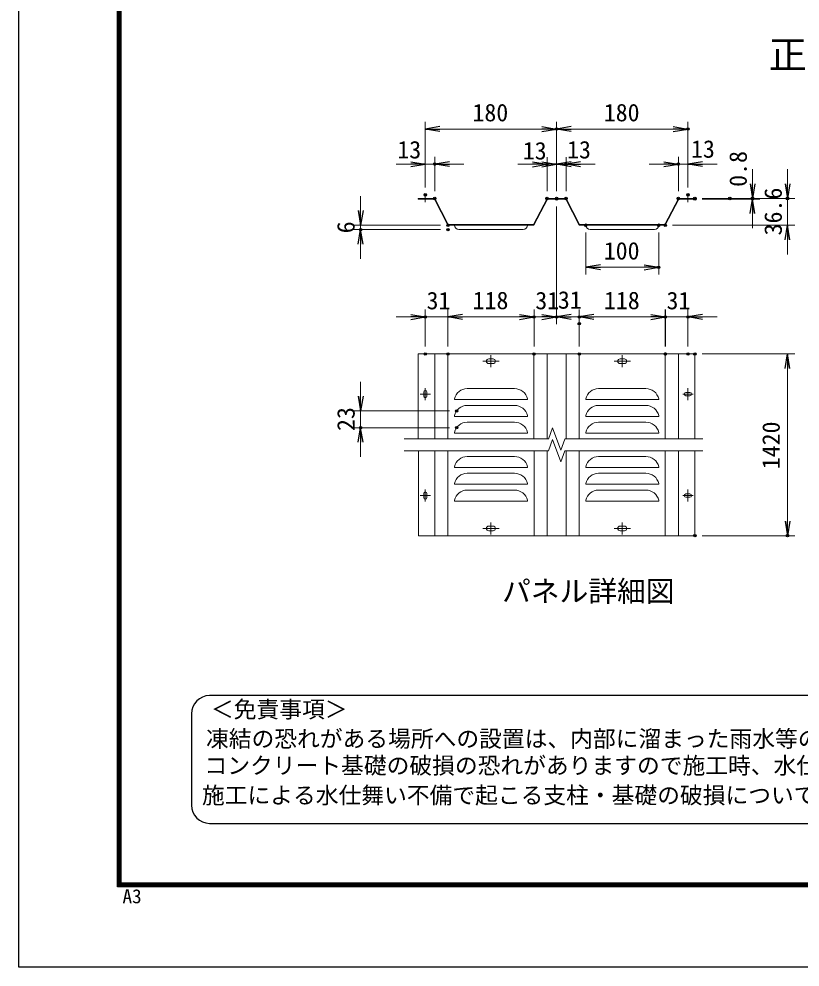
# Model space of a CAD drawing. Units: millimetres, scale not verified, with parts at other scales. Extents: x -6300 to 6300, y -4455 to 4455.
# Drawn here: x -6300 to -3088, y -4455 to -558 of the extents above; entities that cross this region are included whole.
import ezdxf
from ezdxf.enums import TextEntityAlignment as Align

# ---------------------------------------------------------------- set-up
doc = ezdxf.new("R2010")
doc.units = ezdxf.units.MM
doc.header["$LTSCALE"] = 20
doc.header["$PDMODE"] = 32
doc.header["$PDSIZE"] = 10
doc.linetypes.add('USER1', pattern=[50.8, 31.75, -6.35, 6.35, -6.35])
for name, color, linetype, lineweight in [('0-2_D-BMK', 2, 'USER1', 13), ('0-5_D-STR-DIM', 7, 'Continuous', 13), ('0-7_D-TTL-TXT', 7, 'Continuous', 25), ('0-8_0', 7, 'Continuous', 25), ('0-A_D-TTL', 7, 'Continuous', 25)]:
    doc.layers.add(name, color=color, linetype=linetype, lineweight=lineweight)
doc.layers.add('0-9_Defpoints', color=8, linetype='Continuous')
doc.styles.add('ＭＳ ゴシック', font='')
doc.styles.get('ＭＳ ゴシック').set_extended_font_data('MS Gothic')

# ---------------------------------------------------------------- blocks, each defined once
blk = doc.blocks.new('_Open')
at = {"layer": '0-8_0'}
blk.add_line((-20, 3.333), (0, 0), dxfattribs=at)
blk.add_lwpolyline([(-20, -3.333), (0, 0), (-20, 0)], dxfattribs=at)

msp = doc.modelspace()

# ---------------------------------------------------------------- linework, layer by layer
at = {"layer": '0-2_D-BMK'}
for p, q in [((-4629.16, -1281.11), (-4629.16, -1311.11)), ((-3549.16, -1281.11), (-3549.16, -1311.11)), ((-4359.16, -1940.4), (-4359.16, -1989.9)), ((-3819.16, -1940.4), (-3819.16, -1989.9)), ((-4392.76, -1965.15), (-4325.56, -1965.15)), ((-3785.56, -1965.15), (-3852.76, -1965.15)), ((-4607.71, -2100.15), (-4650.61, -2100.15)), ((-4629.16, -2075.4), (-4629.16, -2124.9)), ((-3527.71, -2100.15), (-3570.61, -2100.15)), ((-3549.16, -2075.4), (-3549.16, -2124.9)), ((-4629.16, -2492.4), (-4629.16, -2541.9)), ((-3549.16, -2492.4), (-3549.16, -2541.9)), ((-4607.71, -2517.15), (-4650.61, -2517.15)), ((-3527.71, -2517.15), (-3570.61, -2517.15)), ((-4359.16, -2676.9), (-4359.16, -2627.4)), ((-3819.16, -2676.9), (-3819.16, -2627.4)), ((-4392.76, -2652.15), (-4325.56, -2652.15)), ((-3785.56, -2652.15), (-3852.76, -2652.15))]:
    msp.add_line(p, q, dxfattribs=at)
at = {"layer": '0-5_D-STR-DIM'}
for p, q in [((-4629.16, -1251.11), (-4629.16, -980.78)), ((-4569.16, -1010.78), (-4149.16, -1010.78)), ((-4089.16, -1266.11), (-4089.16, -980.78)), ((-4089.16, -1266.11), (-4089.16, -980.78)), ((-4029.16, -1010.78), (-3609.16, -1010.78)), ((-3549.16, -1251.11), (-3549.16, -980.78)), ((-4629.16, -1251.11), (-4629.16, -1124.87)), ((-4590.16, -1266.11), (-4590.16, -1124.87)), ((-4128.16, -1266.11), (-4128.16, -1125.63)), ((-4089.16, -1266.11), (-4089.16, -1125.63)), ((-4089.16, -1266.11), (-4089.16, -1125.63)), ((-4050.16, -1266.11), (-4050.16, -1125.63)), ((-3588.16, -1266.11), (-3588.16, -1124.87)), ((-3549.16, -1251.11), (-3549.16, -1124.87)), ((-4689.16, -1154.87), (-4749.16, -1154.87)), ((-4629.16, -1154.87), (-4590.16, -1154.87)), ((-4530.16, -1154.87), (-4470.16, -1154.87)), ((-4188.16, -1155.63), (-4248.16, -1155.63)), ((-4149.16, -1155.63), (-4209.16, -1155.63)), ((-4089.16, -1155.63), (-4128.16, -1155.63)), ((-4089.16, -1155.63), (-4050.16, -1155.63)), ((-4029.16, -1155.63), (-3969.16, -1155.63)), ((-3990.16, -1155.63), (-3930.16, -1155.63)), ((-3648.16, -1154.87), (-3708.16, -1154.87)), ((-3549.16, -1154.87), (-3588.16, -1154.87)), ((-3489.16, -1154.87), (-3429.16, -1154.87)), ((-3283.47, -1236.11), (-3283.47, -1176.11)), ((-3139.47, -1236.11), (-3139.47, -1176.11)), ((-4894.86, -1345.91), (-4894.86, -1285.91)), ((-4590.16, -1296.11), (-4657.66, -1296.11)), ((-4657.66, -1298.51), (-4657.66, -1296.11)), ((-4591.65, -1298.51), (-4657.66, -1298.51)), ((-4591.65, -1298.51), (-4536.16, -1405.91)), ((-4590.16, -1296.11), (-4534.68, -1403.51)), ((-4128.16, -1296.11), (-4183.65, -1403.51)), ((-4126.68, -1298.51), (-4182.16, -1405.91)), ((-4050.16, -1296.11), (-4128.16, -1296.11)), ((-4051.65, -1298.51), (-4126.68, -1298.51)), ((-4051.65, -1298.51), (-3996.16, -1405.91)), ((-4050.16, -1296.11), (-3994.68, -1403.51)), ((-3588.16, -1296.11), (-3643.65, -1403.51)), ((-3586.68, -1298.51), (-3642.16, -1405.91)), ((-3520.66, -1296.11), (-3588.16, -1296.11)), ((-3588.16, -1296.11), (-3520.66, -1296.11)), ((-3520.66, -1298.51), (-3586.68, -1298.51)), ((-3490.66, -1296.11), (-3253.47, -1296.11)), ((-3490.66, -1298.51), (-3253.47, -1298.51)), ((-3346.66, -1296.11), (-3109.47, -1296.11)), ((-3283.47, -1298.51), (-3283.47, -1296.11)), ((-3139.47, -1405.91), (-3139.47, -1296.11)), ((-4089.16, -1328.51), (-4089.16, -1812.88)), ((-4089.16, -1328.51), (-4089.16, -1812.88)), ((-3283.47, -1358.51), (-3283.47, -1418.51)), ((-4565.97, -1405.91), (-4924.86, -1405.91)), ((-4565.97, -1423.91), (-4924.86, -1423.91)), ((-4894.86, -1405.91), (-4894.86, -1423.91)), ((-4182.16, -1405.91), (-4536.16, -1405.91)), ((-4183.65, -1403.51), (-4534.68, -1403.51)), ((-4491.16, -1423.91), (-4227.16, -1423.91)), ((-3642.16, -1405.91), (-3996.16, -1405.91)), ((-3643.65, -1403.51), (-3994.68, -1403.51)), ((-3969.16, -1435.94), (-3969.16, -1608.91)), ((-3951.16, -1423.91), (-3687.16, -1423.91)), ((-3669.16, -1435.94), (-3669.16, -1608.91)), ((-3612.16, -1405.91), (-3109.47, -1405.91)), ((-3139.47, -1465.91), (-3139.47, -1525.91)), ((-4894.86, -1483.91), (-4894.86, -1543.91)), ((-3909.16, -1578.91), (-3729.16, -1578.91)), ((-4629.16, -1905.15), (-4629.16, -1752.88)), ((-4536.11, -1905.15), (-4536.11, -1752.88)), ((-4536.11, -1905.15), (-4536.11, -1752.88)), ((-4181.97, -1905.15), (-4181.97, -1752.88)), ((-4181.97, -1905.15), (-4181.97, -1752.88)), ((-3996.11, -1780.24), (-3996.11, -1752.88)), ((-3995.97, -1905.15), (-3995.97, -1752.88)), ((-3642.22, -1905.15), (-3642.22, -1752.88)), ((-3641.83, -1905.15), (-3641.83, -1752.88)), ((-3549.16, -1905.15), (-3549.16, -1752.88)), ((-4689.16, -1782.88), (-4749.16, -1782.88)), ((-4536.11, -1782.88), (-4629.16, -1782.88)), ((-4476.11, -1782.88), (-4416.11, -1782.88)), ((-4476.11, -1782.88), (-4241.97, -1782.88)), ((-4241.97, -1782.88), (-4301.97, -1782.88)), ((-4149.16, -1782.88), (-4209.16, -1782.88)), ((-4181.97, -1782.88), (-4089.16, -1782.88)), ((-4089.16, -1782.88), (-3995.97, -1782.88)), ((-4029.16, -1782.88), (-3969.16, -1782.88)), ((-3936.11, -1782.88), (-3701.83, -1782.88)), ((-3935.97, -1782.88), (-3875.97, -1782.88)), ((-3702.22, -1782.88), (-3762.22, -1782.88)), ((-3642.22, -1782.88), (-3549.16, -1782.88)), ((-3489.16, -1782.88), (-3429.16, -1782.88)), ((-4657.66, -1935.15), (-4657.66, -2284.65)), ((-3520.66, -1935.15), (-4657.66, -1935.15)), ((-4590.16, -1935.15), (-4590.16, -2284.65)), ((-4535.97, -1935.15), (-4535.97, -2284.65)), ((-4182.16, -1935.15), (-4182.16, -2284.65)), ((-4128.16, -1935.15), (-4128.16, -2284.65)), ((-4050.16, -1935.15), (-4050.16, -2284.65)), ((-3996.16, -1935.15), (-3996.16, -2284.65)), ((-3642.16, -1935.15), (-3642.16, -2284.65)), ((-3588.16, -1935.15), (-3588.16, -2284.66)), ((-3520.66, -1935.15), (-3520.66, -2284.66)), ((-3490.47, -1935.15), (-3109.47, -1935.15)), ((-4368.01, -1955.4), (-4350.31, -1955.4)), ((-4368.01, -1974.9), (-4350.31, -1974.9)), ((-3810.31, -1955.4), (-3828.01, -1955.4)), ((-3810.31, -1974.9), (-3828.01, -1974.9)), ((-3139.47, -1995.15), (-3139.47, -2622.15)), ((-4894.86, -2109.15), (-4894.86, -2049.15)), ((-4635.61, -2108.7), (-4635.61, -2091.6)), ((-4622.71, -2108.7), (-4622.71, -2091.6)), ((-4261.82, -2077.65), (-4456.5, -2077.65)), ((-3721.82, -2077.65), (-3916.5, -2077.65)), ((-3557.71, -2093.7), (-3540.61, -2093.7)), ((-4509.16, -2119.65), (-4509.16, -2122.65)), ((-4509.16, -2122.65), (-4209.16, -2122.65)), ((-4209.16, -2119.65), (-4209.16, -2122.65)), ((-4209.16, -2119.69), (-4209.16, -2122.65)), ((-3969.16, -2119.65), (-3969.16, -2122.65)), ((-3969.16, -2119.69), (-3969.16, -2122.65)), ((-3669.16, -2122.65), (-3969.16, -2122.65)), ((-3669.16, -2119.65), (-3669.16, -2122.65)), ((-3557.71, -2106.6), (-3540.61, -2106.6)), ((-4530.17, -2169.15), (-4924.86, -2169.15)), ((-4894.86, -2169.15), (-4894.86, -2238.15)), ((-4261.82, -2146.65), (-4456.5, -2146.65)), ((-3721.82, -2146.65), (-3916.5, -2146.65)), ((-4509.16, -2188.65), (-4509.16, -2191.65)), ((-4509.16, -2191.65), (-4209.16, -2191.65)), ((-4456.5, -2215.65), (-4261.82, -2215.65)), ((-4208.97, -2188.65), (-4208.97, -2191.65)), ((-4208.97, -2188.69), (-4208.97, -2191.65)), ((-3969.16, -2188.65), (-3969.16, -2191.65)), ((-3969.16, -2188.69), (-3969.16, -2191.65)), ((-3669.16, -2191.65), (-3969.16, -2191.65)), ((-3721.82, -2215.65), (-3916.5, -2215.65)), ((-3669.16, -2188.65), (-3669.16, -2191.65)), ((-4530.17, -2238.15), (-4924.86, -2238.15)), ((-4509.16, -2257.65), (-4509.16, -2260.65)), ((-4208.97, -2257.65), (-4208.97, -2260.65)), ((-4208.97, -2257.69), (-4208.97, -2260.65)), ((-4122.06, -2284.8), (-4105.49, -2239.27)), ((-4072.34, -2330.33), (-4105.49, -2239.27)), ((-3969.16, -2257.65), (-3969.16, -2260.65)), ((-3969.16, -2257.69), (-3969.16, -2260.65)), ((-3669.16, -2257.65), (-3669.16, -2260.65)), ((-4894.86, -2298.15), (-4894.86, -2358.15)), ((-4716.4, -2284.65), (-4122.01, -2284.65)), ((-4509.16, -2260.65), (-4209.16, -2260.65)), ((-4122.06, -2332.8), (-4105.49, -2287.27)), ((-4072.34, -2378.33), (-4105.49, -2287.27)), ((-4055.77, -2284.8), (-4072.34, -2330.33)), ((-4055.71, -2284.65), (-3488.12, -2284.66)), ((-3669.16, -2260.65), (-3969.16, -2260.65)), ((-4716.4, -2332.65), (-4122.01, -2332.65)), ((-4657.47, -2332.65), (-4657.47, -2682.15)), ((-4589.97, -2332.65), (-4589.97, -2682.15)), ((-4535.97, -2332.65), (-4535.97, -2682.15)), ((-4181.97, -2332.65), (-4181.97, -2682.15)), ((-4127.97, -2332.65), (-4127.97, -2682.15)), ((-4055.77, -2332.8), (-4072.34, -2378.33)), ((-4055.71, -2332.65), (-3488.12, -2332.66)), ((-4049.97, -2332.65), (-4049.97, -2682.15)), ((-3995.97, -2332.65), (-3995.97, -2682.15)), ((-3641.97, -2332.65), (-3641.97, -2682.15)), ((-3587.97, -2332.65), (-3587.97, -2682.15)), ((-3520.47, -2332.65), (-3520.47, -2682.15)), ((-4261.82, -2356.65), (-4456.5, -2356.65)), ((-3721.82, -2356.65), (-3916.5, -2356.65)), ((-4509.16, -2398.65), (-4509.16, -2401.65)), ((-4509.16, -2401.65), (-4209.16, -2401.65)), ((-4209.16, -2398.65), (-4209.16, -2401.65)), ((-4209.16, -2398.69), (-4209.16, -2401.65)), ((-3969.16, -2398.65), (-3969.16, -2401.65)), ((-3969.16, -2398.69), (-3969.16, -2401.65)), ((-3669.16, -2401.65), (-3969.16, -2401.65)), ((-3669.16, -2398.65), (-3669.16, -2401.65)), ((-4261.82, -2425.65), (-4456.5, -2425.65)), ((-3721.82, -2425.65), (-3916.5, -2425.65)), ((-4509.16, -2467.65), (-4509.16, -2470.65)), ((-4509.16, -2470.65), (-4209.16, -2470.65)), ((-4209.16, -2467.65), (-4209.16, -2470.65)), ((-4209.16, -2467.69), (-4209.16, -2470.65)), ((-3969.16, -2467.65), (-3969.16, -2470.65)), ((-3969.16, -2467.69), (-3969.16, -2470.65)), ((-3669.16, -2470.65), (-3969.16, -2470.65)), ((-3669.16, -2467.65), (-3669.16, -2470.65)), ((-4635.61, -2508.6), (-4635.61, -2525.7)), ((-4622.71, -2508.6), (-4622.71, -2525.7)), ((-4456.5, -2494.65), (-4261.82, -2494.65)), ((-3721.82, -2494.65), (-3916.5, -2494.65)), ((-3557.71, -2510.7), (-3540.61, -2510.7)), ((-3557.71, -2523.6), (-3540.61, -2523.6)), ((-4509.16, -2536.65), (-4509.16, -2539.65)), ((-4509.16, -2539.65), (-4209.16, -2539.65)), ((-4209.16, -2536.65), (-4209.16, -2539.65)), ((-4209.16, -2536.69), (-4209.16, -2539.65)), ((-3969.16, -2536.65), (-3969.16, -2539.65)), ((-3969.16, -2536.69), (-3969.16, -2539.65)), ((-3669.16, -2539.65), (-3969.16, -2539.65)), ((-3669.16, -2536.65), (-3669.16, -2539.65)), ((-4368.01, -2642.4), (-4350.31, -2642.4)), ((-3810.31, -2642.4), (-3828.01, -2642.4)), ((-3520.47, -2682.15), (-4657.47, -2682.15)), ((-4368.01, -2661.9), (-4350.31, -2661.9)), ((-3810.31, -2661.9), (-3828.01, -2661.9)), ((-3490.47, -2682.15), (-3109.47, -2682.15))]:
    msp.add_line(p, q, dxfattribs=at)
msp.add_lwpolyline([(-3586.68, -1298.51), (-3520.66, -1298.51), (-3520.66, -1296.11)], dxfattribs=at)
for centre, radius, start, end in [((-4491.16, -1405.91), 18, 180, 270), ((-4227.16, -1405.91), 18, 270, 0), ((-3951.16, -1405.91), 18, 180, 270), ((-3687.16, -1405.91), 18, 270, 0), ((-4368.01, -1965.15), 9.75, 90, 270), ((-4350.31, -1965.15), 9.75, 270, 90), ((-3828.01, -1965.15), 9.75, 90, 270), ((-3810.31, -1965.15), 9.75, 270, 90), ((-4629.16, -2091.6), 6.45, 0, 180), ((-4456.5, -2131.65), 54, 90, 167.16041), ((-4261.82, -2131.65), 54, 12.83959, 90), ((-3916.5, -2131.65), 54, 90, 167.16041), ((-3721.82, -2131.65), 54, 12.83959, 90), ((-3557.71, -2100.15), 6.45, 90, 270), ((-3540.61, -2100.15), 6.45, 270, 90), ((-4629.16, -2108.7), 6.45, 180, 0), ((-4456.5, -2200.65), 54, 90, 167.16041), ((-4261.82, -2200.65), 54, 12.83959, 90), ((-3916.5, -2200.65), 54, 90, 167.16041), ((-3721.82, -2200.65), 54, 12.83959, 90), ((-4456.5, -2269.65), 54, 90, 167.16041), ((-4261.82, -2269.65), 54, 12.83959, 90), ((-3916.5, -2269.65), 54, 90, 167.16041), ((-3721.82, -2269.65), 54, 12.83959, 90), ((-4456.5, -2410.65), 54, 90, 167.16041), ((-4261.82, -2410.65), 54, 12.83959, 90), ((-3916.5, -2410.65), 54, 90, 167.16041), ((-3721.82, -2410.65), 54, 12.83959, 90), ((-4456.5, -2479.65), 54, 90, 167.16041), ((-4261.82, -2479.65), 54, 12.83959, 90), ((-3916.5, -2479.65), 54, 90, 167.16041), ((-3721.82, -2479.65), 54, 12.83959, 90), ((-4629.16, -2508.6), 6.45, 0, 180), ((-4629.16, -2525.7), 6.45, 180, 0), ((-4456.5, -2548.65), 54, 90, 167.16041), ((-4261.82, -2548.65), 54, 12.83959, 90), ((-3916.5, -2548.65), 54, 90, 167.16041), ((-3721.82, -2548.65), 54, 12.83959, 90), ((-3557.71, -2517.15), 6.45, 90, 270), ((-3540.61, -2517.15), 6.45, 270, 90), ((-4368.01, -2652.15), 9.75, 90, 270), ((-4350.31, -2652.15), 9.75, 270, 90), ((-3828.01, -2652.15), 9.75, 90, 270), ((-3810.31, -2652.15), 9.75, 270, 90)]:
    msp.add_arc(centre, radius, start, end, dxfattribs=at)
at = {"layer": '0-7_D-TTL-TXT', "color": 2}
for p, q in [((-1847.66, -3339.45), (-5515.99, -3339.45)), ((-5590.99, -3414.45), (-5590.99, -3789.45)), ((-5515.99, -3864.45), (-1847.66, -3864.45))]:
    msp.add_line(p, q, dxfattribs=at)
for centre, start, end in [((-5515.99, -3414.45), 90, 180), ((-5515.99, -3789.45), 180, 270)]:
    msp.add_arc(centre, 75, start, end, dxfattribs=at)
at = {"layer": '0-9_Defpoints'}
for p in [(-4089.16, -1010.78), (-3549.16, -1010.78), (-4590.16, -1154.87), (-4128.16, -1155.63), (-4050.16, -1155.63), (-3588.16, -1154.87), (-4629.16, -1281.11), (-4629.16, -1281.11), (-3549.16, -1281.11), (-3549.16, -1281.11), (-4590.16, -1296.11), (-4128.16, -1296.11), (-4089.16, -1296.11), (-4089.16, -1296.11), (-4089.16, -1298.51), (-4050.16, -1296.11), (-3588.16, -1296.11), (-3520.66, -1296.11), (-3520.66, -1298.51), (-3376.66, -1296.11), (-3283.47, -1296.11), (-3139.47, -1296.11), (-4535.97, -1405.91), (-3969.16, -1405.94), (-3669.16, -1405.94), (-3642.16, -1405.91), (-4894.86, -1423.91), (-4535.97, -1423.91), (-3669.16, -1578.91), (-4629.16, -1782.88), (-4181.97, -1782.88), (-4089.16, -1782.88), (-3995.97, -1782.88), (-3641.83, -1782.88), (-3549.16, -1782.88), (-3996.11, -1810.24), (-4629.16, -1935.15), (-4536.11, -1935.15), (-4181.97, -1935.15), (-3995.97, -1935.15), (-3642.22, -1935.15), (-3641.83, -1935.15), (-3549.16, -1935.15), (-3520.47, -1935.15), (-4500.17, -2169.15), (-4894.86, -2238.15), (-4500.17, -2238.15), (-3520.47, -2682.15), (-3139.47, -2682.15)]:
    msp.add_point(p, dxfattribs=at)
at = {"layer": '0-A_D-TTL', "color": 2}
msp.add_lwpolyline([(-6300, 4455), (6300, 4455), (6300, -4455), (-6300, -4455)], close=True, dxfattribs=at)
at = {"layer": '0-A_D-TTL'}
for points in [[(-5895, 4125), (5895, 4125), (5895, -4125), (-5895, -4125)], [(-5891.25, 4121.25), (5891.25, 4121.25), (5891.25, -4121.25), (-5891.25, -4121.25)], [(-5887.5, 4117.5), (5887.5, 4117.5), (5887.5, -4117.5), (-5887.5, -4117.5)], [(-5883.75, 4113.75), (5883.75, 4113.75), (5883.75, -4113.75), (-5883.75, -4113.75)], [(-5880, 4110), (5880, 4110), (5880, -4110), (-5880, -4110)]]:
    msp.add_lwpolyline(points, close=True, dxfattribs=at)

# ---------------------------------------------------------------- block references
at = {"layer": '0-5_D-STR-DIM', "xscale": 3, "yscale": 3}
for p, rotation in [((-4629.16, -1010.78), 180), ((-4089.16, -1010.78), 180), ((-4590.16, -1154.87), 180), ((-4089.16, -1155.63), 180), ((-4050.16, -1155.63), 180), ((-3549.16, -1154.87), 180), ((-3283.47, -1296.11), 270), ((-3139.47, -1296.11), 270), ((-3283.47, -1298.51), 90), ((-4894.86, -1405.91), 270), ((-4894.86, -1423.91), 90), ((-3139.47, -1405.91), 90), ((-3969.16, -1578.91), 180), ((-4536.11, -1782.88), 180), ((-4536.11, -1782.88), 180), ((-4089.16, -1782.88), 180), ((-3996.11, -1782.88), 180), ((-3995.97, -1782.88), 180), ((-3549.16, -1782.88), 180), ((-3139.47, -1935.15), 90), ((-4894.86, -2169.15), 270), ((-4894.86, -2238.15), 90), ((-3139.47, -2682.15), 270)]:
    msp.add_blockref('_Open', p, dxfattribs=dict(at, rotation=rotation))
for p in [(-4089.16, -1010.78), (-3549.16, -1010.78), (-4629.16, -1154.87), (-4128.16, -1155.63), (-4089.16, -1155.63), (-3588.16, -1154.87), (-3669.16, -1578.91), (-4629.16, -1782.88), (-4181.97, -1782.88), (-4181.97, -1782.88), (-4089.16, -1782.88), (-3642.22, -1782.88), (-3641.83, -1782.88)]:
    msp.add_blockref('_Open', p, dxfattribs=at)

# ---------------------------------------------------------------- texts
at = {"layer": '0-5_D-STR-DIM', "style": 'ＭＳ ゴシック'}
for s, p in [('180', (-4435.14, -1000.66)), ('180', (-3895.14, -1000.66)), ('13', (-4744.04, -1153.23)), ('13', (-4228.27, -1157.45)), ('13', (-4046.07, -1153.22)), ('13', (-3536.37, -1150.38)), ('100', (-3895.14, -1568.79)), ('31', (-4623.86, -1773.31)), ('118', (-4434.45, -1772.75)), ('31', (-4176.72, -1773.25)), ('31', (-4083.86, -1770.79)), ('118', (-3894.38, -1772.75)), ('31', (-3637.11, -1773.31))]:
    msp.add_text(s, height=72.14, dxfattribs=at).set_placement(p, align=Align.BOTTOM_LEFT)
for s, p in [('0.8', (-3285.19, -1248.3)), ('36.6', (-3141.19, -1447.91)), ('6', (-4898.16, -1439.25)), ('23', (-4897.82, -2251.8)), ('1420', (-3149.59, -2409))]:
    msp.add_text(s, height=72.14, rotation=90, dxfattribs=at).set_placement(p, align=Align.BOTTOM_LEFT)
at = {"layer": '0-7_D-TTL-TXT', "style": 'ＭＳ ゴシック'}
for s, height, p in [('正\u3000面\u3000図', 115.4, (-3216.81, -797.08)), ('パネル詳細図', 86.66, (-4313.32, -2979.53)), ('＜免責事項＞ \u3000\u3000', 68.62, (-5510.43, -3450.72)), ('凍結の恐れがある場所への設置は、内部に溜まった雨水等の凍結融解により支柱の破損や', 68.62, (-5530.72, -3571.46)), ('コンクリート基礎の破損の恐れがありますので施工時、水仕舞いを行ってください。', 68.62, (-5536.88, -3681.6)), ('施工による水仕舞い不備で起こる支柱・基礎の破損について当社は責任を負いかねます。 ', 68.62, (-5547.37, -3803.83))]:
    msp.add_text(s, height=height, dxfattribs=at).set_placement(p, align=Align.BOTTOM_LEFT)
at = {"layer": '0-A_D-TTL', "style": 'ＭＳ ゴシック'}
msp.add_text('A3', height=57.77, dxfattribs=at).set_placement((-5874.13, -4210.22), align=Align.BOTTOM_LEFT)

doc.saveas('drawing.dxf')
